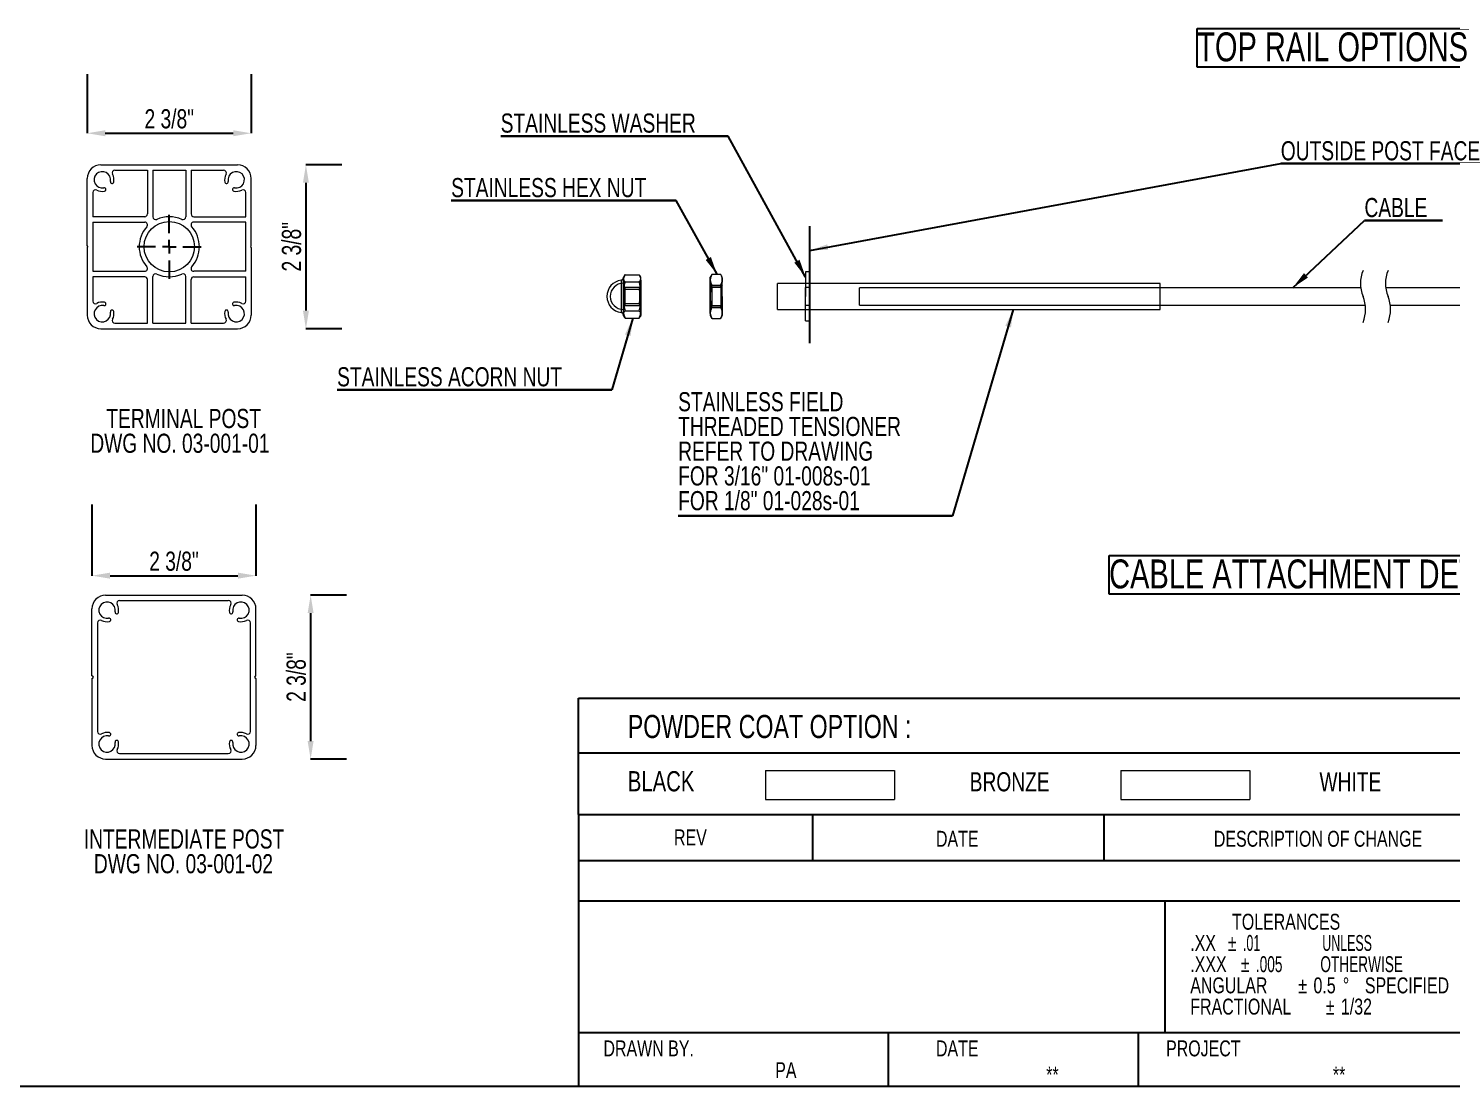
# Model space of a CAD drawing. Header units: inches. Extents: x 0.03 to 2.74, y 0.01 to 1.91.
# Drawn here: x 1.378 to 2.233, y 0.01 to 0.645 of the extents above; entities that cross this region are included whole.
import ezdxf
from ezdxf.lldxf.tags import DXFTag

# ---------------------------------------------------------------- set-up
doc = ezdxf.new("R2010")
doc.units = ezdxf.units.IN
doc.header["$MEASUREMENT"] = 0
doc.header["$PDSIZE"] = -1
doc.layers.add('SLD-0_0', color=7, linetype='Continuous')
doc.styles.add('SLDTEXTSTYLE0', font='TXT', dxfattribs={"width": 0.75})
doc.styles.add('SLDTEXTSTYLE2', font='TXT', dxfattribs={"width": 0.583333})
doc.styles.add('SLDTEXTSTYLE3', font='TXT', dxfattribs={"width": 0.641304})
tags = doc.linetypes.add('HIDDEN', pattern=[0.00625, 0.004167, -0.002083]).pattern_tags.tags
tags[6:7] = [DXFTag(74, 4), DXFTag(75, 0), DXFTag(340, '0'), DXFTag(46, 1.0), DXFTag(50, 0.0), DXFTag(44, 0.0), DXFTag(45, 0.0)]
tags[4:5] = [DXFTag(74, 4), DXFTag(75, 0), DXFTag(340, '0'), DXFTag(46, 1.0), DXFTag(50, 0.0), DXFTag(44, 0.0), DXFTag(45, 0.0)]
doc.dimstyles.new('SLDDIMSTYLE1', dxfattribs={"dimtxt": 0.18, "dimasz": 0.010833, "dimexe": 0, "dimexo": 0.0625, "dimgap": 0, "dimtad": 0, "dimtih": 1, "dimtoh": 1, "dimdec": 0, "dimrnd": 1e-09, "dimzin": 0, "dimdsep": 46, "dimtxsty": 'Standard', "dimsah": 1, "dimcen": 0.09, "dimadec": 0, "dimazin": 0, "dimtfac": 0.010833, "dimtdec": 0, "dimtofl": 0, "dimtmove": 0, "dimatfit": 3, "dimfxl": 1, "dimfrac": 2, "dimtolj": 1, "dimtzin": 0, "dimarcsym": 0})
doc.dimstyles.new('SLDDIMSTYLE8', dxfattribs={"dimtxt": 0.011483, "dimasz": 0.010833, "dimexe": 0, "dimexo": 0.0625, "dimgap": 0.002871, "dimtad": 1, "dimdec": 8, "dimlfac": 2, "dimrnd": 1e-09, "dimzin": 12, "dimdsep": 46, "dimlunit": 5, "dimtxsty": 'SLDTEXTSTYLE0', "dimsah": 1, "dimcen": 0.09, "dimadec": 0, "dimazin": 3, "dimtfac": 1, "dimtdec": 8, "dimtofl": 0, "dimtmove": 0, "dimatfit": 3, "dimfxl": 1, "dimfrac": 2, "dimtolj": 1, "dimtzin": 12, "dimarcsym": 0})

# ---------------------------------------------------------------- blocks, each defined once
blk = doc.blocks.new('SW_NOTE_4')
at = {"layer": 'SLD-0_0', "color": 0}
for p, q in [((-0.00001, 0.0016), (-0.00001, 0.02475)), ((-0.00001, 0.02475), (0.20135, 0.02475)), ((0.20135, 0.02475), (0.20135, 0.0016)), ((0.20135, 0.0016), (-0.00001, 0.0016))]:
    blk.add_line(p, q, dxfattribs=at)
at = {"layer": 'SLD-0_0', "color": 0, "insert": (0, 0.02238), "char_height": 0.0173611, "attachment_point": 1, "style": 'SLDTEXTSTYLE0'}
blk.add_mtext('TOP RAIL OPTIONS', dxfattribs=at)
blk = doc.blocks.new('SW_NOTE_5')
at = {"layer": 'SLD-0_0', "color": 0, "char_height": 0.0114829, "attachment_point": 2, "style": 'SLDTEXTSTYLE0'}
for s, insert in [('TERMINAL POST', (0.0549, 0.0148)), ('DWG NO. 03-001-01', (0.05266, -0.00005))]:
    blk.add_mtext(s, dxfattribs=dict(at, insert=insert))
blk = doc.blocks.new('SW_NOTE_6')
at = {"layer": 'SLD-0_0', "color": 0, "char_height": 0.0114829, "attachment_point": 2, "style": 'SLDTEXTSTYLE0'}
for s, insert in [('INTERMEDIATE POST', (0.07051, 0.0148)), ('DWG NO. 03-001-02', (0.07015, -0.00005))]:
    blk.add_mtext(s, dxfattribs=dict(at, insert=insert))
blk = doc.blocks.new('SW_NOTE_9')
at = {"layer": 'SLD-0_0', "color": 0}
for p, q in [((-0.00004, 0.00159), (-0.00004, 0.02474)), ((-0.00004, 0.02474), (0.30705, 0.02474)), ((0.30705, 0.02474), (0.30705, 0.00159)), ((0.30705, 0.00159), (-0.00004, 0.00159))]:
    blk.add_line(p, q, dxfattribs=at)
at = {"layer": 'SLD-0_0', "color": 0, "insert": (0, 0.02238), "char_height": 0.0173611, "attachment_point": 1, "style": 'SLDTEXTSTYLE0'}
blk.add_mtext('CABLE ATTACHMENT DETAIL', dxfattribs=at)
blk = doc.blocks.new('SW_NOTE_16')
at = {"layer": 'SLD-0_0', "color": 0, "attachment_point": 1}
for s, insert, char_height, style in [('TOLERANCES', (0.02507, 0.01231), 0.009549, 'SLDTEXTSTYLE0'), ('.XX', (0, -0.00042), 0.009549, 'SLDTEXTSTYLE0'), ('%%p', (0.02253, -0.00042), 0.009549, 'SLDTEXTSTYLE0'), ('.01                  UNLESS', (0.03163, -0.00042), 0.0095486, 'SLDTEXTSTYLE2'), ('.XXX', (0, -0.01315), 0.009549, 'SLDTEXTSTYLE0'), ('%%p', (0.03027, -0.01315), 0.009549, 'SLDTEXTSTYLE0'), ('.005          OTHERWISE', (0.03938, -0.01315), 0.0095486, 'SLDTEXTSTYLE3'), ('ANGULAR', (0, -0.02589), 0.009549, 'SLDTEXTSTYLE0'), ('%%p', (0.06484, -0.02589), 0.009549, 'SLDTEXTSTYLE0'), ('0.5', (0.07395, -0.02589), 0.009549, 'SLDTEXTSTYLE0'), ('%%d', (0.09157, -0.02589), 0.009549, 'SLDTEXTSTYLE0'), ('SPECIFIED', (0.1048, -0.02589), 0.009549, 'SLDTEXTSTYLE0'), ('FRACTIONAL', (0, -0.03862), 0.009549, 'SLDTEXTSTYLE0'), ('%%p', (0.0813, -0.03862), 0.009549, 'SLDTEXTSTYLE0'), ('1/32', (0.09041, -0.03862), 0.009549, 'SLDTEXTSTYLE0')]:
    blk.add_mtext(s, dxfattribs=dict(at, insert=insert, char_height=char_height, style=style))
blk = doc.blocks.new('*D91')
at = {"color": 0, "linetype": 'ByBlock', "lineweight": -2}
for p, q in [((1.41659, 0.35951), (1.41659, 0.31688)), ((1.51502, 0.35951), (1.51502, 0.31688)), ((1.42743, 0.31688), (1.50419, 0.31688))]:
    blk.add_line(p, q, dxfattribs=at)
at = {"color": 0, "linetype": 'ByBlock'}
for points in [[(1.41659, 0.31688), (1.42743, 0.31507), (1.42743, 0.31869)], [(1.51502, 0.31688), (1.50419, 0.31507), (1.50419, 0.31869)]]:
    blk.add_solid(points, dxfattribs=at)
at = {"layer": 'DEFPOINTS', "color": 0, "linetype": 'ByBlock'}
for p in [(1.41659, 0.29701), (1.51502, 0.29701)]:
    blk.add_point(p, dxfattribs=at)
at = {"color": 0, "linetype": 'ByBlock', "insert": (1.46581, 0.32549), "char_height": 0.011483, "attachment_point": 5, "style": 'SLDTEXTSTYLE0'}
blk.add_mtext('2 3/8"', dxfattribs=at)
blk = doc.blocks.new('*D90')
at = {"color": 0, "linetype": 'ByBlock', "lineweight": -2}
for p, q in [((1.56932, 0.30521), (1.54783, 0.30521)), ((1.54783, 0.29438), (1.54783, 0.21762)), ((1.56932, 0.20678), (1.54783, 0.20678))]:
    blk.add_line(p, q, dxfattribs=at)
at = {"color": 0, "linetype": 'ByBlock'}
for points in [[(1.54783, 0.30521), (1.54602, 0.29438), (1.54963, 0.29438)], [(1.54783, 0.20678), (1.54602, 0.21762), (1.54963, 0.21762)]]:
    blk.add_solid(points, dxfattribs=at)
at = {"layer": 'DEFPOINTS', "color": 0, "linetype": 'ByBlock'}
for p in [(1.50682, 0.30521), (1.50682, 0.20678)]:
    blk.add_point(p, dxfattribs=at)
at = {"color": 0, "linetype": 'ByBlock', "insert": (1.53922, 0.256), "char_height": 0.011483, "attachment_point": 5, "rotation": 90, "style": 'SLDTEXTSTYLE0'}
blk.add_mtext('2 3/8"', dxfattribs=at)
blk = doc.blocks.new('*D87')
at = {"color": 0, "linetype": 'ByBlock', "lineweight": -2}
for p, q in [((1.41377, 0.61787), (1.41377, 0.58248)), ((1.51219, 0.61787), (1.51219, 0.58248)), ((1.4246, 0.58248), (1.50136, 0.58248))]:
    blk.add_line(p, q, dxfattribs=at)
at = {"color": 0, "linetype": 'ByBlock'}
for points in [[(1.41377, 0.58248), (1.4246, 0.58068), (1.4246, 0.58429)], [(1.51219, 0.58248), (1.50136, 0.58068), (1.50136, 0.58429)]]:
    blk.add_solid(points, dxfattribs=at)
at = {"layer": 'DEFPOINTS', "color": 0, "linetype": 'ByBlock'}
for p in [(1.41377, 0.55537), (1.51219, 0.55537)]:
    blk.add_point(p, dxfattribs=at)
at = {"color": 0, "linetype": 'ByBlock', "insert": (1.46298, 0.59109), "char_height": 0.011483, "attachment_point": 5, "style": 'SLDTEXTSTYLE0'}
blk.add_mtext('2 3/8"', dxfattribs=at)
blk = doc.blocks.new('*D86')
at = {"color": 0, "linetype": 'ByBlock', "lineweight": -2}
for p, q in [((1.56649, 0.56357), (1.545, 0.56357)), ((1.545, 0.55274), (1.545, 0.47598)), ((1.56649, 0.46514), (1.545, 0.46514))]:
    blk.add_line(p, q, dxfattribs=at)
at = {"color": 0, "linetype": 'ByBlock'}
for points in [[(1.545, 0.56357), (1.5432, 0.55274), (1.54681, 0.55274)], [(1.545, 0.46514), (1.5432, 0.47598), (1.54681, 0.47598)]]:
    blk.add_solid(points, dxfattribs=at)
at = {"layer": 'DEFPOINTS', "color": 0, "linetype": 'ByBlock'}
for p in [(1.50399, 0.56357), (1.50399, 0.46514)]:
    blk.add_point(p, dxfattribs=at)
at = {"color": 0, "linetype": 'ByBlock', "insert": (1.53639, 0.51436), "char_height": 0.011483, "attachment_point": 5, "rotation": 90, "style": 'SLDTEXTSTYLE0'}
blk.add_mtext('2 3/8"', dxfattribs=at)
blk = doc.blocks.new('SW_CENTERMARKSYMBOL_0')
at = {"layer": 'SLD-0_0', "color": 0}
for p, q in [((0, 0.0082), (0, 0.01923)), ((-0.0082, 0), (-0.01923, 0)), ((0, 0), (-0.0041, 0)), ((0, 0), (0, 0.0041)), ((0, 0), (0, -0.0041)), ((0, 0), (0.0041, 0)), ((0.0082, 0), (0.01923, 0)), ((0, -0.0082), (0, -0.01923))]:
    blk.add_line(p, q, dxfattribs=at)
blk = doc.blocks.new('SW_BROKEN_VIEW_0')
at = {"color": 0, "linetype": 'Continuous'}
for p, q in [((0, 0), (0, 0.07023)), ((0.62466, 0), (0.62466, 0.07023))]:
    blk.add_line(p, q, dxfattribs=at)
blk = doc.blocks.new('SW_NOTE_43')
at = {"layer": 'SLD-0_0', "color": 0}
for p, q in [((-0.1646, 0), (0, 0)), ((0, 0), (-0.1646, 0)), ((-0.1646, 0), (0, 0)), ((0, 0), (-0.1646, 0)), ((-0.1646, 0), (0, 0)), ((0, 0), (-0.1646, 0))]:
    blk.add_line(p, q, dxfattribs=at)
at = {"layer": 'SLD-0_0', "color": 0, "char_height": 0.0114829, "attachment_point": 1, "style": 'SLDTEXTSTYLE0'}
for s, insert in [('STAINLESS FIELD', (-0.16457, 0.0742)), ('THREADED TENSIONER', (-0.16457, 0.05935)), ('REFER TO DRAWING', (-0.16457, 0.04451)), ('FOR 3/16" 01-008s-01', (-0.16457, 0.02966)), ('FOR 1/8" 01-028s-01', (-0.16457, 0.01481))]:
    blk.add_mtext(s, dxfattribs=dict(at, insert=insert))
blk = doc.blocks.new('SW_NOTE_44')
at = {"layer": 'SLD-0_0', "color": 0}
for p, q in [((-0.13662, 0), (0, 0)), ((0, 0), (-0.13662, 0)), ((-0.13662, 0), (0, 0)), ((0, 0), (-0.13662, 0)), ((-0.13662, 0), (0, 0)), ((0, 0), (-0.13662, 0))]:
    blk.add_line(p, q, dxfattribs=at)
at = {"layer": 'SLD-0_0', "color": 0, "insert": (-0.13662, 0.01359), "char_height": 0.0114829, "attachment_point": 1, "style": 'SLDTEXTSTYLE0'}
blk.add_mtext('STAINLESS WASHER', dxfattribs=at)
blk = doc.blocks.new('SW_NOTE_45')
at = {"layer": 'SLD-0_0', "color": 0}
for p, q in [((-0.13517, 0), (0, 0)), ((0, 0), (-0.13517, 0)), ((-0.13517, 0), (0, 0)), ((0, 0), (-0.13517, 0)), ((-0.13517, 0), (0, 0)), ((0, 0), (-0.13517, 0))]:
    blk.add_line(p, q, dxfattribs=at)
at = {"layer": 'SLD-0_0', "color": 0, "insert": (-0.13512, 0.01357), "char_height": 0.0114829, "attachment_point": 1, "style": 'SLDTEXTSTYLE0'}
blk.add_mtext('STAINLESS HEX NUT', dxfattribs=at)
blk = doc.blocks.new('SW_NOTE_46')
at = {"layer": 'SLD-0_0', "color": 0}
for p, q in [((-0.16482, 0), (0, 0)), ((0, 0), (-0.16482, 0)), ((-0.16482, 0), (0, 0)), ((0, 0), (-0.16482, 0)), ((-0.16482, 0), (0, 0)), ((0, 0), (-0.16482, 0))]:
    blk.add_line(p, q, dxfattribs=at)
at = {"layer": 'SLD-0_0', "color": 0, "insert": (-0.16482, 0.01357), "char_height": 0.0114829, "attachment_point": 1, "style": 'SLDTEXTSTYLE0'}
blk.add_mtext('STAINLESS ACORN NUT', dxfattribs=at)
blk = doc.blocks.new('SW_NOTE_52')
at = {"layer": 'SLD-0_0', "color": 0}
for p, q in [((-0.00001, 0.00133), (0.14727, 0.00133)), ((0.14727, 0.00133), (-0.00001, 0.00133)), ((-0.00001, 0.00133), (0.14727, 0.00133)), ((0.14727, 0.00133), (-0.00001, 0.00133)), ((-0.00001, 0.00133), (0.14727, 0.00133)), ((0.14727, 0.00133), (-0.00001, 0.00133))]:
    blk.add_line(p, q, dxfattribs=at)
at = {"layer": 'SLD-0_0', "color": 0, "insert": (0, 0.0148), "char_height": 0.0114829, "attachment_point": 1, "style": 'SLDTEXTSTYLE0'}
blk.add_mtext('OUTSIDE POST FACE', dxfattribs=at)
blk = doc.blocks.new('SW_NOTE_53')
at = {"layer": 'SLD-0_0', "color": 0}
for p, q in [((0, 0), (0.04683, 0)), ((0.04683, 0), (0, 0)), ((0, 0), (0.04683, 0)), ((0.04683, 0), (0, 0)), ((0, 0), (0.04683, 0)), ((0.04683, 0), (0, 0))]:
    blk.add_line(p, q, dxfattribs=at)
at = {"layer": 'SLD-0_0', "color": 0, "insert": (0.00003, 0.01347), "char_height": 0.011483, "attachment_point": 1, "style": 'SLDTEXTSTYLE0'}
blk.add_mtext('CABLE', dxfattribs=at)

msp = doc.modelspace()

# ---------------------------------------------------------------- linework, layer by layer
at = {"linetype": 'Continuous', "lineweight": 15}
for p, q in [((1.41376896, 0.51476636), (1.41376896, 0.55536675)), ((1.42197106, 0.56356885), (1.50399206, 0.56356885)), ((1.43036434, 0.56028801), (1.4498582, 0.56028801)), ((1.4498582, 0.56028801), (1.4498582, 0.5340413)), ((1.45313904, 0.56028801), (1.45313904, 0.53225113)), ((1.45313904, 0.56028801), (1.47282408, 0.56028801)), ((1.47282408, 0.56028801), (1.47282408, 0.53225113)), ((1.47610492, 0.56028801), (1.49559877, 0.56028801)), ((1.47610492, 0.56028801), (1.47610492, 0.5340413)), ((1.51219416, 0.51476636), (1.51219416, 0.55536675)), ((1.4170498, 0.54697347), (1.4170498, 0.53240088)), ((1.50891332, 0.53240088), (1.50891332, 0.54697347)), ((1.44821778, 0.53240088), (1.4170498, 0.53240088)), ((1.47774534, 0.53240088), (1.50891332, 0.53240088)), ((1.4170498, 0.52912004), (1.4483092, 0.52912004)), ((1.4170498, 0.52912004), (1.4170498, 0.49959248)), ((1.50891332, 0.52912004), (1.47765392, 0.52912004)), ((1.50891332, 0.49959248), (1.50891332, 0.52912004)), ((1.41376896, 0.51394615), (1.41376896, 0.47334576)), ((1.51219416, 0.51394615), (1.51219416, 0.47334576)), ((1.4170498, 0.49959248), (1.4483092, 0.49959248)), ((1.44821778, 0.49631164), (1.4170498, 0.49631164)), ((1.4170498, 0.49631164), (1.4170498, 0.48173904)), ((1.45313904, 0.4684245), (1.45313904, 0.49646139)), ((1.47282408, 0.4684245), (1.47282408, 0.49646139)), ((1.50891332, 0.49959248), (1.47765392, 0.49959248)), ((1.47774534, 0.49631164), (1.50891332, 0.49631164)), ((1.50891332, 0.48173904), (1.50891332, 0.49631164)), ((1.73593649, 0.49671156), (1.73555027, 0.49604267)), ((1.73555027, 0.49323672), (1.73555027, 0.49604063)), ((1.73555027, 0.47319799), (1.73555027, 0.49592489)), ((1.73657595, 0.49757906), (1.74502346, 0.49757906)), ((1.74604914, 0.49604267), (1.74566116, 0.49671448)), ((1.74604914, 0.49323672), (1.74604914, 0.49604063)), ((1.78870068, 0.49774879), (1.78771568, 0.49604267)), ((1.78771568, 0.49444953), (1.78771568, 0.49604216)), ((1.78874135, 0.4978185), (1.79390787, 0.4978185)), ((1.79493355, 0.49604267), (1.79394855, 0.49774879)), ((1.79493355, 0.49444953), (1.79493355, 0.49604216)), ((1.84755831, 0.49932351), (1.84493359, 0.49932351)), ((1.84493359, 0.4993199), (1.84493359, 0.48455973)), ((1.84755831, 0.4993199), (1.84755831, 0.48455973)), ((1.4498582, 0.4684245), (1.4498582, 0.49467122)), ((1.47610492, 0.4684245), (1.47610492, 0.49467122)), ((1.73414424, 0.49430127), (1.73414424, 0.47481819)), ((1.73555027, 0.48673475), (1.73555027, 0.49541174)), ((1.73555027, 0.49323672), (1.73555027, 0.48238472)), ((1.73555027, 0.47668818), (1.73555027, 0.49243128)), ((1.73563377, 0.49112141), (1.73555027, 0.49112141)), ((1.73555027, 0.47799813), (1.73555027, 0.49111865)), ((1.73643769, 0.48997312), (1.73563377, 0.49112141)), ((1.73563377, 0.47800081), (1.73563377, 0.49112134)), ((1.74516171, 0.48997312), (1.73643769, 0.48997312)), ((1.73643769, 0.48997268), (1.73643769, 0.47914794)), ((1.73657595, 0.49324441), (1.74502346, 0.49324441)), ((1.73657595, 0.48889438), (1.74502346, 0.48889438)), ((1.74596563, 0.49112141), (1.74516171, 0.48997312)), ((1.74516171, 0.48997153), (1.74516171, 0.47914678)), ((1.74604914, 0.49112141), (1.74596563, 0.49112141)), ((1.74596563, 0.47800081), (1.74596563, 0.49112134)), ((1.74604914, 0.48673475), (1.74604914, 0.49541174)), ((1.74604914, 0.49323672), (1.74604914, 0.48238472)), ((1.74604914, 0.47799813), (1.74604914, 0.49111865)), ((1.78771568, 0.49455808), (1.78771568, 0.48466828)), ((1.78771568, 0.48445118), (1.78771568, 0.49444953)), ((1.78779898, 0.49112141), (1.78771568, 0.49112141)), ((1.78771568, 0.49112129), (1.78771568, 0.4780001)), ((1.7886031, 0.48997312), (1.78779898, 0.49112141)), ((1.78779898, 0.47799817), (1.78779898, 0.49111936)), ((1.79412943, 0.48997312), (1.7886031, 0.48997312)), ((1.7886031, 0.48997288), (1.7886031, 0.47914659)), ((1.78874135, 0.49129766), (1.79390787, 0.49129766)), ((1.78874135, 0.49108056), (1.79390787, 0.49108056)), ((1.79493355, 0.49112141), (1.79412943, 0.48997312)), ((1.79412943, 0.48997288), (1.79412943, 0.47914659)), ((1.79493355, 0.48466828), (1.79493355, 0.49455808)), ((1.79493355, 0.48445118), (1.79493355, 0.49444953)), ((1.79493355, 0.47799817), (1.79493355, 0.49111936)), ((2.05776324, 0.49237223), (1.82810447, 0.49237223)), ((1.82810447, 0.47674724), (1.82810447, 0.49237222)), ((1.84755831, 0.48980908), (1.84493359, 0.48980908)), ((1.84493359, 0.47931128), (1.84493359, 0.48980818)), ((1.84755831, 0.47931128), (1.84755831, 0.48980818)), ((2.17809794, 0.48976806), (1.87731702, 0.48976806)), ((2.05776324, 0.48976806), (1.87731702, 0.48976806)), ((1.87731702, 0.4793514), (1.87731702, 0.48976806)), ((1.87731702, 0.47935193), (1.87731702, 0.48976753)), ((2.05776324, 0.47674724), (2.05776324, 0.49237222)), ((2.05776324, 0.47935193), (2.05776324, 0.48976753)), ((2.4099206, 0.48976806), (2.19309795, 0.48976806)), ((1.73555027, 0.47588274), (1.73555027, 0.48673475)), ((1.73555027, 0.48238472), (1.73555027, 0.47370773)), ((1.73563377, 0.47799805), (1.73643769, 0.47914635)), ((1.73643769, 0.47914635), (1.74516171, 0.47914635)), ((1.73657595, 0.48022508), (1.74502346, 0.48022508)), ((1.74516171, 0.47914635), (1.74596563, 0.47799805)), ((1.74604914, 0.47588274), (1.74604914, 0.48673475)), ((1.74604914, 0.48238472), (1.74604914, 0.47370773)), ((1.78771568, 0.48466828), (1.78771568, 0.47466993)), ((1.78771568, 0.47456138), (1.78771568, 0.48445118)), ((1.78779898, 0.47799805), (1.7886031, 0.47914635)), ((1.7886031, 0.47914635), (1.79412943, 0.47914635)), ((1.79412943, 0.47914635), (1.79493355, 0.47799805)), ((1.79493355, 0.47466993), (1.79493355, 0.48466828)), ((1.79493355, 0.48445118), (1.79493355, 0.47456138)), ((1.84493359, 0.46979957), (1.84493359, 0.48455973)), ((1.84493359, 0.47931039), (1.84755831, 0.47931039)), ((1.84755831, 0.46979957), (1.84755831, 0.48455973)), ((1.87731702, 0.4793514), (2.1808877, 0.4793514)), ((1.87731702, 0.4793514), (2.05776324, 0.4793514)), ((2.19588772, 0.4793514), (2.4099206, 0.4793514)), ((1.73555027, 0.47799805), (1.73563377, 0.47799805)), ((1.73555027, 0.47588274), (1.73555027, 0.47307884)), ((1.73555027, 0.47307679), (1.73593649, 0.4724079)), ((1.73657595, 0.47587505), (1.74502346, 0.47587505)), ((1.73657595, 0.4715404), (1.74502346, 0.4715404)), ((1.74566116, 0.47240498), (1.74604914, 0.47307679)), ((1.74596563, 0.47799805), (1.74604914, 0.47799805)), ((1.74604914, 0.47588274), (1.74604914, 0.47307884)), ((1.78771568, 0.47799805), (1.78779898, 0.47799805)), ((1.78771568, 0.47466993), (1.78771568, 0.47307731)), ((1.78771568, 0.47307679), (1.78870068, 0.47137068)), ((1.78874135, 0.4780389), (1.79390787, 0.4780389)), ((1.78874135, 0.4778218), (1.79390787, 0.4778218)), ((1.78874135, 0.47130097), (1.79390787, 0.47130097)), ((1.79394855, 0.47137068), (1.79493355, 0.47307679)), ((1.79493355, 0.47466993), (1.79493355, 0.47307731)), ((1.82810447, 0.47674723), (2.05776324, 0.47674723)), ((1.84493359, 0.46979595), (1.84755831, 0.46979595)), ((1.42197106, 0.46514366), (1.50399206, 0.46514366)), ((1.43036434, 0.4684245), (1.4498582, 0.4684245)), ((1.45313904, 0.4684245), (1.47282408, 0.4684245)), ((1.47610492, 0.4684245), (1.49559877, 0.4684245)), ((1.42479605, 0.30520849), (1.50681704, 0.30520849)), ((1.43318933, 0.30192765), (1.49842376, 0.30192765)), ((1.41659395, 0.2568161), (1.41659395, 0.29700639)), ((1.51501914, 0.2568161), (1.51501914, 0.29700639)), ((1.41987479, 0.2886131), (1.41987479, 0.22337867)), ((1.5117383, 0.22337867), (1.5117383, 0.2886131)), ((1.41659395, 0.25517568), (1.41659395, 0.21498539)), ((1.51501914, 0.25517568), (1.51501914, 0.21498539)), ((1.42479605, 0.20678329), (1.50681704, 0.20678329)), ((1.43318933, 0.21006413), (1.49842376, 0.21006413))]:
    msp.add_line(p, q, dxfattribs=at)
msp.add_circle((1.46298156, 0.51435626), 0.01512467, dxfattribs=at)
for centre, radius, start, end in [((1.42197106, 0.55536675), 0.0082021, 90, 180), ((1.42279127, 0.55454654), 0.00492126, 348.48537662, 281.51462338), ((1.43036434, 0.55864759), 0.00164042, 90, 208.43689015), ((1.42279127, 0.55454654), 0.00697178, 348.48537662, 28.43689015), ((1.49559877, 0.55864759), 0.00164042, 331.56310985, 90), ((1.50317185, 0.55454654), 0.00697178, 151.56310985, 191.51462338), ((1.50317185, 0.55454654), 0.00492126, 258.48537662, 191.51462338), ((1.50399206, 0.55536675), 0.0082021, 0, 90), ((1.41869022, 0.54697347), 0.00164042, 61.56310985, 180), ((1.42279127, 0.55454654), 0.00697178, 241.56310985, 281.51462338), ((1.4239783, 0.5487197), 0.00102526, 281.51462338, 101.51462338), ((1.42861811, 0.55335951), 0.00102526, 168.48537662, 348.48537662), ((1.497345, 0.55335951), 0.00102526, 191.51462338, 11.51462338), ((1.50198481, 0.5487197), 0.00102526, 78.48537662, 258.48537662), ((1.50317185, 0.55454654), 0.00697178, 258.48537662, 298.43689015), ((1.5072729, 0.54697347), 0.00164042, 360, 118.43689015), ((1.44821778, 0.5340413), 0.00164042, 270, 360), ((1.45477946, 0.53225113), 0.00164042, 180, 294.62431835), ((1.46298156, 0.51435626), 0.01804462, 65.37568165, 114.62431835), ((1.47118366, 0.53225113), 0.00164042, 245.37568165, 0), ((1.47774534, 0.5340413), 0.00164042, 180, 270), ((1.46298156, 0.51435626), 0.01804462, 138.1896851, 221.8103149), ((1.4483092, 0.52747962), 0.00164042, 318.1896851, 90), ((1.47765392, 0.52747962), 0.00164042, 90, 221.8103149), ((1.46298156, 0.51435626), 0.01804462, 318.1896851, 41.8103149), ((1.41376896, 0.51435626), 0.0004101, 270, 90), ((1.51219416, 0.51435626), 0.0004101, 90, 270), ((1.44821778, 0.49467122), 0.00164042, 0, 90), ((1.4483092, 0.5012329), 0.00164042, 270, 41.8103149), ((1.45477946, 0.49646139), 0.00164042, 65.37568165, 180), ((1.46298156, 0.51435626), 0.01804462, 245.37568165, 294.62431835), ((1.47118366, 0.49646139), 0.00164042, 0, 114.62431835), ((1.47765392, 0.5012329), 0.00164042, 138.1896851, 270), ((1.47774534, 0.49467122), 0.00164042, 90, 180), ((1.73391003, 0.49592473), 0.00164024, 278.20945106, 0.00560065), ((1.73555041, 0.48455973), 0.00984253, 98.213755, 261.786245), ((1.73555031, 0.48455973), 0.00787402, 90.0003177, 269.9996823), ((1.41869022, 0.48173904), 0.00164042, 180, 298.43689015), ((1.42279127, 0.47416597), 0.00492126, 78.48537662, 11.51462338), ((1.42279127, 0.47416597), 0.00697178, 78.48537662, 118.43689015), ((1.4239783, 0.47999281), 0.00102526, 258.48537662, 78.48537662), ((1.50317185, 0.47416597), 0.00492126, 168.48537662, 101.51462338), ((1.50198481, 0.47999281), 0.00102526, 101.51462338, 281.51462338), ((1.50317185, 0.47416597), 0.00697178, 61.56310985, 101.51462338), ((1.5072729, 0.48173904), 0.00164042, 241.56310985, 0), ((1.42197106, 0.47334576), 0.0082021, 180, 270), ((1.42861811, 0.475353), 0.00102526, 11.51462338, 191.51462338), ((1.43036434, 0.47006492), 0.00164042, 151.56310985, 270), ((1.42279127, 0.47416597), 0.00697178, 331.56310985, 11.51462338), ((1.49559877, 0.47006492), 0.00164042, 270, 28.43689015), ((1.50317185, 0.47416597), 0.00697178, 168.48537662, 208.43689015), ((1.497345, 0.475353), 0.00102526, 348.48537662, 168.48537662), ((1.50399206, 0.47334576), 0.0082021, 270, 0), ((1.73391003, 0.47319473), 0.00164024, 359.99439935, 81.79054894), ((1.42479605, 0.29700639), 0.0082021, 90, 180), ((1.42561626, 0.29618618), 0.00492126, 348.48537662, 281.51462338), ((1.43318933, 0.30028723), 0.00164042, 90, 208.43689015), ((1.42561626, 0.29618618), 0.00697178, 348.48537662, 28.43689015), ((1.49842376, 0.30028723), 0.00164042, 331.56310985, 90), ((1.50599683, 0.29618618), 0.00697178, 151.56310985, 191.51462338), ((1.50599683, 0.29618618), 0.00492126, 258.48537662, 191.51462338), ((1.50681704, 0.29700639), 0.0082021, 0, 90), ((1.42680329, 0.29035934), 0.00102526, 281.51462338, 101.51462338), ((1.4314431, 0.29499914), 0.00102526, 168.48537662, 348.48537662), ((1.50016999, 0.29499914), 0.00102526, 191.51462338, 11.51462338), ((1.5048098, 0.29035934), 0.00102526, 78.48537662, 258.48537662), ((1.42151521, 0.2886131), 0.00164042, 61.56310985, 180), ((1.42561626, 0.29618618), 0.00697178, 241.56310985, 281.51462338), ((1.50599683, 0.29618618), 0.00697178, 258.48537662, 298.43689015), ((1.51009788, 0.2886131), 0.00164042, 0, 118.43689015), ((1.41659395, 0.25599589), 0.00082021, 270, 90), ((1.51501914, 0.25599589), 0.00082021, 90, 270), ((1.42151521, 0.22337867), 0.00164042, 180, 298.43689015), ((1.42561626, 0.2158056), 0.00697178, 78.48537662, 118.43689015), ((1.42680329, 0.22163244), 0.00102526, 258.48537662, 78.48537662), ((1.5048098, 0.22163244), 0.00102526, 101.51462338, 281.51462338), ((1.50599683, 0.2158056), 0.00697178, 61.56310985, 101.51462338), ((1.51009788, 0.22337867), 0.00164042, 241.56310985, 0), ((1.42479605, 0.21498539), 0.0082021, 180, 270), ((1.42561626, 0.2158056), 0.00492126, 78.48537662, 11.51462338), ((1.4314431, 0.21699263), 0.00102526, 11.51462338, 191.51462338), ((1.42561626, 0.2158056), 0.00697178, 331.56310985, 11.51462338), ((1.50599683, 0.2158056), 0.00697178, 168.48537662, 208.43689015), ((1.50016999, 0.21699263), 0.00102526, 348.48537662, 168.48537662), ((1.50599683, 0.2158056), 0.00492126, 168.48537662, 101.51462338), ((1.50681704, 0.21498539), 0.0082021, 270, 0), ((1.43318933, 0.21170455), 0.00164042, 151.56310985, 270), ((1.49842376, 0.21170455), 0.00164042, 270, 28.43689015)]:
    msp.add_arc(centre, radius, start, end, dxfattribs=at)
at = {"linetype": 'HIDDEN', "lineweight": 0}
for centre, start, end in [((2.1982428, 0.49237223), 157.38013505, 202.61986495), ((2.2132428, 0.49237223), 157.38013505, 202.61986495), ((2.1607428, 0.47674723), 337.38013505, 22.61986495), ((2.1757428, 0.47674723), 337.38013505, 22.61986495)]:
    msp.add_arc(centre, 0.0203125, start, end, dxfattribs=at)
at = {"linetype": 'Continuous', "lineweight": 15}
for points, knots in [([(1.73657595, 0.49757906), (1.73647744, 0.49746363), (1.73628508, 0.49723823), (1.73603455, 0.496884), (1.73582625, 0.49652508), (1.73567166, 0.49615895), (1.73557018, 0.49578666), (1.73555685, 0.49553563), (1.73555027, 0.49541174)], [0, 0, 0, 0, 0.18576516, 0.362727666, 0.530579196, 0.692893009, 0.84843732, 1, 1, 1, 1]), ([(1.73555027, 0.49323672), (1.73555143, 0.49333959), (1.73555515, 0.4936685), (1.73559914, 0.49422369), (1.73570233, 0.49489859), (1.73588165, 0.49568885), (1.73616135, 0.49658994), (1.73643704, 0.49724766), (1.73657595, 0.49757906)], [0, 0, 0, 0, 0.068674183, 0.219567659, 0.371307344, 0.524094685, 0.760204899, 1, 1, 1, 1]), ([(1.74502346, 0.49757906), (1.74512267, 0.49734585), (1.74532005, 0.49688186), (1.74556954, 0.49617182), (1.74577707, 0.49545171), (1.74593003, 0.49472039), (1.7460297, 0.49397988), (1.74604267, 0.49348403), (1.74604914, 0.49323672)], [0, 0, 0, 0, 0.169150872, 0.33653998, 0.502067401, 0.669076969, 0.834945886, 1, 1, 1, 1]), ([(1.74604914, 0.49541174), (1.74604797, 0.49546311), (1.74604423, 0.49562828), (1.74599935, 0.49590862), (1.74589483, 0.49624711), (1.74571233, 0.4966464), (1.7454265, 0.49710042), (1.74516099, 0.49741574), (1.74502346, 0.49757906)], [0, 0, 0, 0, 0.062908198, 0.202245734, 0.345859548, 0.495568751, 0.738713236, 1, 1, 1, 1]), ([(1.78771568, 0.49455808), (1.78771684, 0.49463533), (1.7877199, 0.49483963), (1.7877499, 0.49517145), (1.78781284, 0.49555189), (1.78790468, 0.49593245), (1.78802374, 0.49631227), (1.78819448, 0.49675739), (1.78842796, 0.49726447), (1.78863603, 0.4976323), (1.78874135, 0.4978185)], [0, 0, 0, 0, 0.067001865, 0.17719126, 0.288579257, 0.401192806, 0.516465378, 0.633567846, 0.814514435, 1, 1, 1, 1]), ([(1.78874135, 0.4978185), (1.78859544, 0.49754861), (1.78837806, 0.49714653), (1.78814291, 0.49658918), (1.78799274, 0.49616964), (1.78787151, 0.49574536), (1.78778309, 0.4953158), (1.78772651, 0.4948836), (1.78771928, 0.49459397), (1.78771568, 0.49444953)], [0, 0, 0, 0, 0.258245249, 0.384728704, 0.509165346, 0.633438645, 0.75608745, 0.878355622, 1, 1, 1, 1]), ([(1.79493355, 0.49455808), (1.79493248, 0.49463533), (1.79492965, 0.49483965), (1.79489922, 0.49517144), (1.79483642, 0.49555189), (1.79474454, 0.49593245), (1.79462549, 0.49631228), (1.79445471, 0.49675735), (1.79422154, 0.49726457), (1.7940133, 0.49763232), (1.79390787, 0.4978185)], [0, 0, 0, 0, 0.067000033, 0.177193569, 0.288580782, 0.401193538, 0.516465298, 0.633566942, 0.814488593, 1, 1, 1, 1]), ([(1.79390787, 0.4978185), (1.79405394, 0.49754864), (1.79427153, 0.49714666), (1.79450619, 0.49658908), (1.79465683, 0.49616973), (1.79477757, 0.49574529), (1.79486641, 0.49531583), (1.79492294, 0.4948836), (1.79493002, 0.49459397), (1.79493355, 0.49444953)], [0, 0, 0, 0, 0.258266215, 0.384726262, 0.509179351, 0.633435692, 0.756093645, 0.878359874, 1, 1, 1, 1]), ([(1.73555027, 0.49541174), (1.73555144, 0.49536036), (1.73555518, 0.4951952), (1.73560006, 0.49491485), (1.73570458, 0.49457637), (1.73588707, 0.49417708), (1.7361729, 0.49372305), (1.73643842, 0.49340774), (1.73657595, 0.49324441)], [0, 0, 0, 0, 0.062908198, 0.202245734, 0.345859548, 0.495568751, 0.738713236, 1, 1, 1, 1]), ([(1.73657595, 0.49324441), (1.73646455, 0.49285018), (1.7362418, 0.49206191), (1.73597025, 0.49085953), (1.73575521, 0.48964252), (1.7356268, 0.48854412), (1.73556094, 0.48757386), (1.73555383, 0.48701461), (1.73555027, 0.48673475)], [0, 0, 0, 0, 0.185838869, 0.371587927, 0.558978142, 0.746293462, 0.873038289, 1, 1, 1, 1]), ([(1.73657595, 0.48889438), (1.73647674, 0.48912759), (1.73627936, 0.48959158), (1.73602987, 0.49030163), (1.73582233, 0.49102174), (1.73566937, 0.49175306), (1.73556971, 0.49249356), (1.73555674, 0.49298941), (1.73555027, 0.49323672)], [0, 0, 0, 0, 0.169150821, 0.336539956, 0.502067322, 0.669077083, 0.834945859, 1, 1, 1, 1]), ([(1.73657595, 0.48889438), (1.73646455, 0.48850015), (1.7362418, 0.48771188), (1.73597025, 0.4865095), (1.73575521, 0.48529249), (1.7356268, 0.48419409), (1.73556094, 0.48322383), (1.73555383, 0.48266458), (1.73555027, 0.48238472)], [0, 0, 0, 0, 0.185838887, 0.371587962, 0.558978181, 0.746293476, 0.873038311, 1, 1, 1, 1]), ([(1.74502346, 0.49324441), (1.74512197, 0.49335985), (1.74531433, 0.49358525), (1.74556485, 0.49393947), (1.74577315, 0.4942984), (1.74592775, 0.49466452), (1.74602923, 0.49503681), (1.74604256, 0.49528785), (1.74604914, 0.49541174)], [0, 0, 0, 0, 0.1857651568, 0.3627276605, 0.5305791885, 0.6928927114, 0.8484373225, 1, 1, 1, 1]), ([(1.74604914, 0.48673475), (1.74604555, 0.48701411), (1.74603839, 0.48757335), (1.74597298, 0.48853965), (1.74584568, 0.48963063), (1.74563259, 0.49084392), (1.74536071, 0.49205034), (1.74513589, 0.49284632), (1.74502346, 0.49324441)], [0, 0, 0, 0, 0.126733933, 0.253705721, 0.439212797, 0.624789727, 0.812350855, 1, 1, 1, 1]), ([(1.74604914, 0.49323672), (1.74604797, 0.49313385), (1.74604425, 0.49280495), (1.74600026, 0.49224975), (1.74589708, 0.49157485), (1.74571775, 0.49078459), (1.74543806, 0.4898835), (1.74516237, 0.48922579), (1.74502346, 0.48889438)], [0, 0, 0, 0, 0.0686741935, 0.2195676933, 0.3713074025, 0.5240946844, 0.7602050975, 1, 1, 1, 1]), ([(1.74604914, 0.48238472), (1.74604555, 0.48266408), (1.74603839, 0.48322332), (1.74597298, 0.48418962), (1.74584568, 0.4852806), (1.74563259, 0.48649389), (1.74536071, 0.48770031), (1.74513589, 0.48849629), (1.74502346, 0.48889438)], [0, 0, 0, 0, 0.126733912, 0.253705706, 0.439212773, 0.624789692, 0.812350837, 1, 1, 1, 1]), ([(1.78874135, 0.49129766), (1.78859551, 0.4915587), (1.78837837, 0.49194735), (1.78814302, 0.49248711), (1.78799283, 0.49289313), (1.78787157, 0.49330376), (1.78778312, 0.49371955), (1.78772652, 0.4941379), (1.78771928, 0.49441828), (1.78771568, 0.49455808)], [0, 0, 0, 0, 0.259155927, 0.385846025, 0.510320923, 0.634474145, 0.756864899, 0.878771305, 1, 1, 1, 1]), ([(1.78771568, 0.49444953), (1.78771682, 0.49436971), (1.78771986, 0.49415854), (1.78775016, 0.49381606), (1.78781268, 0.49342289), (1.78790428, 0.49303061), (1.78802352, 0.4926379), (1.78816878, 0.49224586), (1.78839536, 0.49171857), (1.78860224, 0.49133709), (1.78874135, 0.49108056)], [0, 0, 0, 0, 0.067235555, 0.177868781, 0.289236392, 0.402345681, 0.51691056, 0.634719305, 0.754361756, 1, 1, 1, 1]), ([(1.78771568, 0.48466828), (1.78771969, 0.48496907), (1.78772772, 0.48557126), (1.78779836, 0.48657968), (1.78793017, 0.48769042), (1.78814236, 0.4889014), (1.78841056, 0.49010548), (1.78863109, 0.49090026), (1.78874135, 0.49129766)], [0, 0, 0, 0, 0.134064142, 0.268397836, 0.4503874, 0.632394912, 0.816190852, 1, 1, 1, 1]), ([(1.78771568, 0.48445118), (1.78771969, 0.48475197), (1.78772772, 0.48535415), (1.78779836, 0.48636258), (1.78793017, 0.48747332), (1.78814236, 0.4886843), (1.78841056, 0.48988838), (1.78863109, 0.49068316), (1.78874135, 0.49108056)], [0, 0, 0, 0, 0.134064152, 0.268397853, 0.450387426, 0.632394948, 0.816190898, 1, 1, 1, 1]), ([(1.79390787, 0.49129766), (1.79405387, 0.49155866), (1.79427122, 0.49194722), (1.79450609, 0.49248721), (1.79465674, 0.49289304), (1.79477751, 0.49330383), (1.79486638, 0.49371951), (1.79492293, 0.4941379), (1.79493002, 0.49441828), (1.79493355, 0.49455808)], [0, 0, 0, 0, 0.259178064, 0.385843385, 0.510335722, 0.634470957, 0.756871448, 0.878775807, 1, 1, 1, 1]), ([(1.79493355, 0.49444953), (1.79493248, 0.49436971), (1.79492964, 0.49415853), (1.7948993, 0.49381604), (1.79483649, 0.49342291), (1.79474496, 0.49303061), (1.7946257, 0.4926379), (1.79448045, 0.49224586), (1.79425386, 0.49171857), (1.79404699, 0.49133709), (1.79390787, 0.49108056)], [0, 0, 0, 0, 0.067233781, 0.177866192, 0.289241631, 0.402350086, 0.516914121, 0.634721997, 0.754363567, 1, 1, 1, 1]), ([(1.79493355, 0.48466828), (1.79492964, 0.48496907), (1.79492182, 0.48557127), (1.79485075, 0.48657967), (1.79471911, 0.48769043), (1.79450678, 0.48890137), (1.79423896, 0.49010554), (1.79401824, 0.49090027), (1.79390787, 0.49129766)], [0, 0, 0, 0, 0.13406315, 0.268398468, 0.450387579, 0.632394638, 0.81618378, 1, 1, 1, 1]), ([(1.79493355, 0.48445118), (1.79492964, 0.48475197), (1.79492182, 0.48535417), (1.79485075, 0.48636257), (1.79471911, 0.48747332), (1.79450678, 0.48868427), (1.79423896, 0.48988844), (1.79401824, 0.49068317), (1.79390787, 0.49108056)], [0, 0, 0, 0, 0.13406316, 0.268398485, 0.450387605, 0.632394674, 0.816183825, 1, 1, 1, 1]), ([(1.73555027, 0.48673475), (1.73555824, 0.48631842), (1.73557419, 0.48548569), (1.73569928, 0.48423577), (1.73589543, 0.48298962), (1.73617878, 0.48164687), (1.73643421, 0.48073248), (1.73657595, 0.48022508)], [0, 0, 0, 0, 0.188861177, 0.377761668, 0.569351762, 0.76103199, 1, 1, 1, 1]), ([(1.73555027, 0.48238472), (1.73555824, 0.4819684), (1.73557419, 0.48113566), (1.73569928, 0.47988574), (1.73589543, 0.47863959), (1.73617878, 0.47729684), (1.73643421, 0.47638245), (1.73657595, 0.47587505)], [0, 0, 0, 0, 0.188861231, 0.377761721, 0.569351794, 0.761032061, 1, 1, 1, 1]), ([(1.73657595, 0.48022508), (1.73647674, 0.47999187), (1.73627936, 0.47952788), (1.73602987, 0.47881784), (1.73582233, 0.47809773), (1.73566937, 0.47736641), (1.73556971, 0.4766259), (1.73555674, 0.47613005), (1.73555027, 0.47588274)], [0, 0, 0, 0, 0.169150821, 0.336539956, 0.502067322, 0.669077083, 0.834945859, 1, 1, 1, 1]), ([(1.74502346, 0.48022508), (1.74516521, 0.48073247), (1.74541917, 0.48164147), (1.74570052, 0.4829732), (1.74589723, 0.48421357), (1.74602446, 0.48546894), (1.74604091, 0.48631284), (1.74604914, 0.48673475)], [0, 0, 0, 0, 0.238968574, 0.428111698, 0.617170069, 0.808605284, 1, 1, 1, 1]), ([(1.74502346, 0.47587505), (1.74516521, 0.47638244), (1.74541917, 0.47729144), (1.74570052, 0.47862317), (1.74589723, 0.47986354), (1.74602446, 0.48111891), (1.74604091, 0.48196281), (1.74604914, 0.48238472)], [0, 0, 0, 0, 0.238968503, 0.428111652, 0.617170005, 0.808605259, 1, 1, 1, 1]), ([(1.74604914, 0.47588274), (1.74604797, 0.47598561), (1.74604425, 0.47631452), (1.74600026, 0.47686971), (1.74589708, 0.47754461), (1.74571775, 0.47833487), (1.74543806, 0.47923596), (1.74516237, 0.47989368), (1.74502346, 0.48022508)], [0, 0, 0, 0, 0.0686741935, 0.2195676933, 0.3713074025, 0.5240946844, 0.7602050975, 1, 1, 1, 1]), ([(1.78874135, 0.4780389), (1.78866334, 0.47831655), (1.78850725, 0.47887205), (1.78827256, 0.4798351), (1.78804738, 0.48092935), (1.78786043, 0.48216301), (1.78773921, 0.48341065), (1.78772352, 0.48424908), (1.78771568, 0.48466828)], [0, 0, 0, 0, 0.128547387, 0.257188219, 0.441765183, 0.626325742, 0.813167416, 1, 1, 1, 1]), ([(1.78874135, 0.4778218), (1.78866334, 0.47809945), (1.78850725, 0.47865495), (1.78827256, 0.479618), (1.78804738, 0.48071225), (1.78786043, 0.4819459), (1.78773921, 0.48319355), (1.78772352, 0.48403198), (1.78771568, 0.48445118)], [0, 0, 0, 0, 0.128547435, 0.257188261, 0.441765215, 0.626325764, 0.813167429, 1, 1, 1, 1]), ([(1.79390787, 0.4780389), (1.79398589, 0.47831655), (1.79414198, 0.47887205), (1.79437666, 0.4798351), (1.79460187, 0.48092935), (1.79478872, 0.48216302), (1.79491033, 0.48341064), (1.79492581, 0.48424908), (1.79493355, 0.48466828)], [0, 0, 0, 0, 0.128547159, 0.257187763, 0.441764399, 0.62632463, 0.813168668, 1, 1, 1, 1]), ([(1.79390787, 0.4778218), (1.79398589, 0.47809945), (1.79414198, 0.47865495), (1.79437666, 0.479618), (1.79460187, 0.48071225), (1.79478872, 0.48194592), (1.79491033, 0.48319354), (1.79492581, 0.48403198), (1.79493355, 0.48445118)], [0, 0, 0, 0, 0.128547207, 0.257187804, 0.441764431, 0.626324652, 0.813168681, 1, 1, 1, 1]), ([(1.73555027, 0.47588274), (1.73555143, 0.47577987), (1.73555515, 0.47545097), (1.73559914, 0.47489577), (1.73570233, 0.47422087), (1.73588165, 0.47343061), (1.73616135, 0.47252952), (1.73643704, 0.47187181), (1.73657595, 0.4715404)], [0, 0, 0, 0, 0.068674183, 0.219567659, 0.371307344, 0.524094685, 0.760204899, 1, 1, 1, 1]), ([(1.73555027, 0.47370773), (1.73555144, 0.4737591), (1.73555518, 0.47392427), (1.73560006, 0.47420461), (1.73570458, 0.4745431), (1.73588707, 0.47494239), (1.7361729, 0.47539641), (1.73643842, 0.47571173), (1.73657595, 0.47587505)], [0, 0, 0, 0, 0.062908198, 0.202245734, 0.345859548, 0.495568751, 0.738713236, 1, 1, 1, 1]), ([(1.73657595, 0.4715404), (1.73647744, 0.47165584), (1.73628508, 0.47188124), (1.73603455, 0.47223546), (1.73582625, 0.47259439), (1.73567166, 0.47296052), (1.73557018, 0.4733328), (1.73555685, 0.47358384), (1.73555027, 0.47370773)], [0, 0, 0, 0, 0.18576516, 0.362727666, 0.530579196, 0.692893009, 0.84843732, 1, 1, 1, 1]), ([(1.74502346, 0.4715404), (1.74512267, 0.47177361), (1.74532005, 0.4722376), (1.74556954, 0.47294765), (1.74577707, 0.47366776), (1.74593003, 0.47439907), (1.7460297, 0.47513958), (1.74604267, 0.47563543), (1.74604914, 0.47588274)], [0, 0, 0, 0, 0.169150872, 0.33653998, 0.502067401, 0.669076969, 0.834945886, 1, 1, 1, 1]), ([(1.74502346, 0.47587505), (1.74512197, 0.47575962), (1.74531433, 0.47553422), (1.74556485, 0.47517999), (1.74577315, 0.47482107), (1.74592775, 0.47445494), (1.74602923, 0.47408266), (1.74604256, 0.47383162), (1.74604914, 0.47370773)], [0, 0, 0, 0, 0.1857651568, 0.3627276605, 0.5305791885, 0.6928927114, 0.8484373225, 1, 1, 1, 1]), ([(1.74604914, 0.47370773), (1.74604797, 0.47365635), (1.74604423, 0.47349119), (1.74599935, 0.47321084), (1.74589483, 0.47287236), (1.74571233, 0.47247307), (1.7454265, 0.47201904), (1.74516099, 0.47170373), (1.74502346, 0.4715404)], [0, 0, 0, 0, 0.062908198, 0.202245734, 0.345859548, 0.495568751, 0.738713236, 1, 1, 1, 1]), ([(1.78771568, 0.47466993), (1.78771682, 0.47474976), (1.78771986, 0.47496093), (1.78775016, 0.4753034), (1.78781268, 0.47569658), (1.78790428, 0.47608885), (1.78802352, 0.47648157), (1.78816878, 0.4768736), (1.78839536, 0.4774009), (1.78860224, 0.47778237), (1.78874135, 0.4780389)], [0, 0, 0, 0, 0.067235555, 0.177868781, 0.289236392, 0.402345681, 0.51691056, 0.634719305, 0.754361756, 1, 1, 1, 1]), ([(1.78874135, 0.4778218), (1.78859551, 0.47756076), (1.78837837, 0.47717211), (1.78814302, 0.47663235), (1.78799283, 0.47622633), (1.78787157, 0.4758157), (1.78778312, 0.47539992), (1.78772652, 0.47498156), (1.78771928, 0.47470118), (1.78771568, 0.47456138)], [0, 0, 0, 0, 0.259155927, 0.385846025, 0.510320923, 0.634474145, 0.756864899, 0.878771305, 1, 1, 1, 1]), ([(1.78874135, 0.47130097), (1.78859544, 0.47157086), (1.78837806, 0.47197293), (1.78814291, 0.47253029), (1.78799274, 0.47294982), (1.78787151, 0.4733741), (1.78778309, 0.47380367), (1.78772651, 0.47423587), (1.78771928, 0.47452549), (1.78771568, 0.47466993)], [0, 0, 0, 0, 0.258245249, 0.384728704, 0.509165346, 0.633438645, 0.75608745, 0.878355622, 1, 1, 1, 1]), ([(1.78771568, 0.47456138), (1.78771684, 0.47448413), (1.7877199, 0.47427983), (1.7877499, 0.47394801), (1.78781284, 0.47356757), (1.78790468, 0.47318701), (1.78802374, 0.47280719), (1.78819448, 0.47236207), (1.78842796, 0.47185499), (1.78863603, 0.47148716), (1.78874135, 0.47130097)], [0, 0, 0, 0, 0.067001865, 0.17719126, 0.288579257, 0.401192806, 0.516465378, 0.633567846, 0.814514435, 1, 1, 1, 1]), ([(1.79493355, 0.47466993), (1.79493248, 0.47474976), (1.79492964, 0.47496093), (1.7948993, 0.47530342), (1.79483649, 0.47569655), (1.79474496, 0.47608886), (1.7946257, 0.47648157), (1.79448045, 0.4768736), (1.79425386, 0.4774009), (1.79404699, 0.47778237), (1.79390787, 0.4780389)], [0, 0, 0, 0, 0.067233781, 0.177866192, 0.289241631, 0.402350086, 0.516914121, 0.634721997, 0.754363567, 1, 1, 1, 1]), ([(1.79390787, 0.4778218), (1.79405387, 0.4775608), (1.79427122, 0.47717224), (1.79450609, 0.47663225), (1.79465674, 0.47622643), (1.79477751, 0.47581563), (1.79486638, 0.47539995), (1.79492293, 0.47498156), (1.79493002, 0.47470118), (1.79493355, 0.47456138)], [0, 0, 0, 0, 0.259178064, 0.385843385, 0.510335722, 0.634470957, 0.756871448, 0.878775807, 1, 1, 1, 1]), ([(1.79390787, 0.47130097), (1.79405394, 0.47157082), (1.79427153, 0.4719728), (1.79450619, 0.47253038), (1.79465683, 0.47294973), (1.79477757, 0.47337417), (1.79486641, 0.47380363), (1.79492294, 0.47423587), (1.79493002, 0.47452549), (1.79493355, 0.47466993)], [0, 0, 0, 0, 0.258266215, 0.384726262, 0.509179351, 0.633435692, 0.756093645, 0.878359874, 1, 1, 1, 1]), ([(1.79493355, 0.47456138), (1.79493248, 0.47448413), (1.79492965, 0.47427982), (1.79489922, 0.47394802), (1.79483642, 0.47356757), (1.79474454, 0.47318701), (1.79462549, 0.47280719), (1.79445471, 0.47236212), (1.79422154, 0.47185489), (1.7940133, 0.47148714), (1.79390787, 0.47130097)], [0, 0, 0, 0, 0.067000033, 0.177193569, 0.288580782, 0.401193538, 0.516465298, 0.633566942, 0.814488593, 1, 1, 1, 1])]:
    msp.add_open_spline(points, degree=3, knots=knots, dxfattribs=at)
at = {"layer": 'SLD-0_0'}
for p, q in [((1.84755823, 0.51218554), (2.13011964, 0.56424042)), ((1.70867218, 0.17359401), (1.70867218, 0.24325208)), ((1.70867218, 0.24325208), (2.73645497, 0.24325208)), ((1.70867218, 0.21046765), (2.73645497, 0.21046765)), ((1.70867218, 0.17359401), (1.70867218, 0.01017577)), ((1.70867218, 0.17359401), (2.7360886, 0.17359401)), ((1.84911194, 0.17359401), (1.84911194, 0.14592749)), ((2.02386813, 0.17359401), (2.02386813, 0.14592749)), ((1.70867218, 0.14592749), (2.7360886, 0.14592749)), ((1.70867218, 0.12166704), (2.7360886, 0.12166704)), ((2.06063127, 0.12166704), (2.06063127, 0.04253369)), ((1.70867218, 0.04253369), (2.25232735, 0.04253369)), ((1.89448342, 0.04253369), (1.89448342, 0.01017577)), ((2.04461491, 0.04253369), (2.04461491, 0.01017577)), ((2.73645497, 0.01017577), (0.02745091, 0.01017577))]:
    msp.add_line(p, q, dxfattribs=at)
at = {"layer": 'SLD-0_0', "lineweight": 15}
for p, q in [((1.82092255, 0.19999731), (1.89835071, 0.19999731)), ((1.82092255, 0.19999731), (1.82092255, 0.18243987)), ((1.89835071, 0.19999731), (1.89835071, 0.18243987)), ((2.03419766, 0.19999731), (2.11162582, 0.19999731)), ((2.03419766, 0.19999731), (2.03419766, 0.18243987)), ((2.11162582, 0.19999731), (2.11162582, 0.18243987)), ((1.82092255, 0.18243987), (1.89835071, 0.18243987)), ((2.03419766, 0.18243987), (2.11162582, 0.18243987))]:
    msp.add_line(p, q, dxfattribs=at)
at = {"layer": 'SLD-0_0'}
msp.add_solid([(1.84755823, 0.51218554), (1.85851424, 0.5125092), (1.85791032, 0.51578737)], dxfattribs=at)

# ---------------------------------------------------------------- block references
at = {"linetype": 'Continuous'}
msp.add_blockref('SW_BROKEN_VIEW_0', (1.84755831, 0.45652675), dxfattribs=at)
at = {"layer": 'SLD-0_0'}
for name, p in [('SW_NOTE_4', (2.07997, 0.62065315)), ('SW_NOTE_44', (1.79851165, 0.58075184)), ('SW_NOTE_52', (2.13013402, 0.56290729)), ('SW_NOTE_45', (1.76730524, 0.54202856)), ('SW_NOTE_53', (2.18032324, 0.53016393)), ('SW_CENTERMARKSYMBOL_0', (1.46298156, 0.51435626)), ('SW_NOTE_46', (1.7285364, 0.42845544)), ('SW_NOTE_43', (1.93299534, 0.35285517)), ('SW_NOTE_5', (1.4167145, 0.40217724)), ('SW_NOTE_9', (2.02711504, 0.30422476)), ('SW_NOTE_6', (1.40134809, 0.14975802)), ('SW_NOTE_16', (2.0758105, 0.10157559))]:
    msp.add_blockref(name, p, dxfattribs=at)

# ---------------------------------------------------------------- texts
at = {"layer": 'SLD-0_0', "attachment_point": 1, "style": 'SLDTEXTSTYLE0'}
for s, insert, char_height in [('POWDER COAT OPTION :', (1.73819259, 0.23328274), 0.0138888889), ('BLACK', (1.73819259, 0.19953713), 0.012152778), ('BRONZE', (1.94340289, 0.19888684), 0.01148294), ('WHITE', (2.15335052, 0.19888684), 0.01148294), ('REV', (1.76593651, 0.16454114), 0.009548611), ('DATE', (1.92316322, 0.16370046), 0.009548611), ('DESCRIPTION OF CHANGE', (2.08996082, 0.16370046), 0.0095486111), ('DRAWN BY.', (1.72359226, 0.03786257), 0.009548611), ('DATE', (1.92316322, 0.03786257), 0.009548611), ('PROJECT', (2.06128721, 0.03786257), 0.009548611), ('PA', (1.82669297, 0.02476099), 0.009548611), ('**', (1.98934353, 0.02205555), 0.009548611), ('**', (2.16140385, 0.02205555), 0.009548611)]:
    msp.add_mtext(s, dxfattribs=dict(at, insert=insert, char_height=char_height))

# ---------------------------------------------------------------- dimensions: what is measured, and where the dimension line sits
at = {"layer": 'SLD-0_0'}
for base, p1, p2, picture, middle in [((1.51219416, 0.58248056), (1.41376896, 0.55536675), (1.51219416, 0.55536675), '*D87', (1.46298156, 0.59109276)), ((1.51501914, 0.31687952), (1.41659395, 0.29700639), (1.51501914, 0.29700639), '*D91', (1.46580654, 0.32549172))]:
    dim = msp.add_linear_dim(base=base, p1=p1, p2=p2, text='2 3/8"', dimstyle='SLDDIMSTYLE8', dxfattribs=at)
    dim.commit()
    dim.dimension.update_dxf_attribs({"geometry": picture, "text_midpoint": middle})
for base, p1, p2, picture, middle in [((1.54500255, 0.46514366), (1.50399206, 0.56356885), (1.50399206, 0.46514366), '*D86', (1.53639035, 0.51435626)), ((1.54782754, 0.20678329), (1.50681704, 0.30520849), (1.50681704, 0.20678329), '*D90', (1.53921534, 0.25599589))]:
    dim = msp.add_linear_dim(base=base, p1=p1, p2=p2, angle=90, text='2 3/8"', dimstyle='SLDDIMSTYLE8', dxfattribs=at)
    dim.commit()
    dim.dimension.update_dxf_attribs({"geometry": picture, "text_midpoint": middle})

# ---------------------------------------------------------------- leaders
for points in [[(1.84493356, 0.4961631), (1.79851165, 0.58075184)], [(1.7917659, 0.4978185), (1.76730524, 0.54202856)], [(2.13736125, 0.48976806), (2.18032324, 0.53016393)], [(1.74124571, 0.4715404), (1.7285364, 0.42845544)], [(1.96957948, 0.47674723), (1.93299534, 0.35285517)]]:
    msp.add_leader(points, dimstyle='SLDDIMSTYLE1', override={"dimscale": 1, "dimgap": 0, "dimtad": 0, "dimclrd": 0}, dxfattribs=at)

doc.saveas('drawing.dxf')
